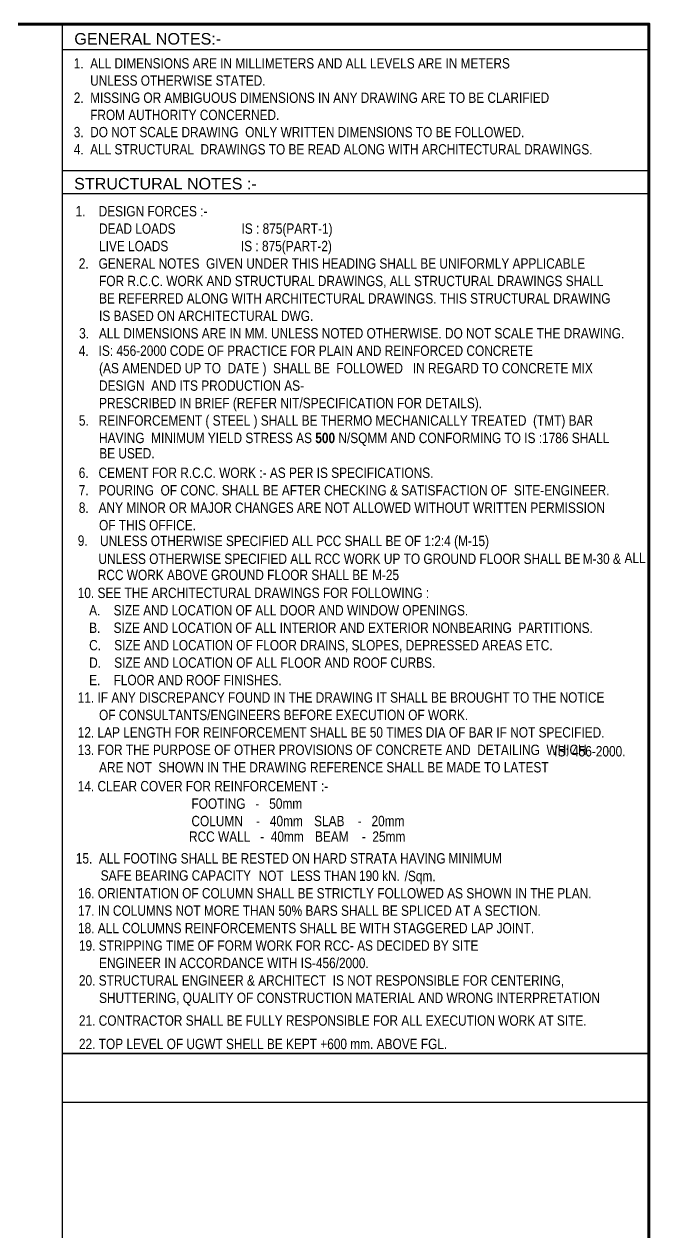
# Model space of a CAD drawing. Header units: inches. Extents: x -82712 to 364260, y -240815 to -94944.
# Drawn here: x 149989 to 159312, y -135972 to -117939 of the extents above; entities that cross this region are included whole.
import ezdxf

# ---------------------------------------------------------------- set-up
doc = ezdxf.new("R2010")
doc.units = ezdxf.units.IN
doc.header["$MEASUREMENT"] = 0
doc.layers.add('T-Text', color=7, linetype='Continuous')
doc.layers.add('TITLE', color=7, linetype='Continuous')
doc.styles.add('ARIAL NARROW', font='ARIALN.TTF')
doc.styles.add('ROMAND', font='arial.ttf')

# ---------------------------------------------------------------- blocks, each defined once
blk = doc.blocks.new('A$C6F1C3C49')
at = {"layer": 'TITLE', "color": 125}
for p, q in [((57, 15718), (8806, 15718)), ((57, 13911), (8806, 13911)), ((57, 13566), (8806, 13566))]:
    blk.add_line(p, q, dxfattribs=at)
at = {"layer": 'TITLE', "color": 125, "lineweight": -3}
for p, q in [((57, 728), (8806, 728)), ((57, 0), (8806, 0))]:
    blk.add_line(p, q, dxfattribs=at)
at = {"layer": 'TITLE', "color": 125}
blk.add_lwpolyline([(57, 16097), (8806, 16097), (8806, 728), (57, 728)], close=True, dxfattribs=at)
at = {"layer": 'T-Text', "style": 'ROMAND'}
for s, p in [('GENERAL NOTES:- ', (231, 15792)), ('STRUCTURAL NOTES :- ', (228, 13629))]:
    blk.add_text(s, height=172.23, dxfattribs=at).set_placement(p)
at = {"layer": 'T-Text', "color": 7, "style": 'ARIAL NARROW'}
for s, p in [('   1.    DESIGN FORCES :-', (102, 13227)), ('      DEAD LOADS                    IS : 875(PART-1)', (305, 12967)), ('      LIVE LOADS                      IS : 875(PART-2)', (305, 12706)), ('2.   GENERAL NOTES  GIVEN UNDER THIS HEADING SHALL BE UNIFORMLY APPLICABLE', (298, 12446)), ('      FOR R.C.C. WORK AND STRUCTURAL DRAWINGS, ALL STRUCTURAL DRAWINGS SHALL', (305, 12185)), ('      BE REFERRED ALONG WITH ARCHITECTURAL DRAWINGS. THIS STRUCTURAL DRAWING', (305, 11925)), ('      IS BASED ON ARCHITECTURAL DWG.', (305, 11664)), ('3.   ALL DIMENSIONS ARE IN MM. UNLESS NOTED OTHERWISE. DO NOT SCALE THE DRAWING.', (303, 11404)), ('4.   IS: 456-2000 CODE OF PRACTICE FOR PLAIN AND REINFORCED CONCRETE', (298, 11144)), ('      (AS AMENDED UP TO  DATE )  SHALL BE  FOLLOWED   IN REGARD TO CONCRETE MIX', (305, 10883)), ('      DESIGN  AND ITS PRODUCTION AS-', (305, 10623)), ('      PRESCRIBED IN BRIEF (REFER NIT/SPECIFICATION FOR DETAILS).', (305, 10362)), ('6.   CEMENT FOR R.C.C. WORK :- AS PER IS SPECIFICATIONS.', (297, 9321)), ('7.   POURING  OF CONC. SHALL BE AFTER CHECKING & SATISFACTION OF  SITE-ENGINEER.', (298, 9060)), ('8.   ANY MINOR OR MAJOR CHANGES ARE NOT ALLOWED WITHOUT WRITTEN PERMISSION', (298, 8800)), ('      OF THIS OFFICE.', (305, 8539)), ('10. SEE THE ARCHITECTURAL DRAWINGS FOR FOLLOWING :', (282, 7528)), ('   A.    SIZE AND LOCATION OF ALL DOOR AND WINDOW OPENINGS.', (305, 7268)), ('   B.    SIZE AND LOCATION OF ALL INTERIOR AND EXTERIOR NONBEARING  PARTITIONS.', (305, 7007)), ('   C.    SIZE AND LOCATION OF FLOOR DRAINS, SLOPES, DEPRESSED AREAS ETC.', (305, 6747)), ('   D.    SIZE AND LOCATION OF ALL FLOOR AND ROOF CURBS.', (305, 6486)), ('   E.    FLOOR AND ROOF FINISHES.', (305, 6226)), ('11. IF ANY DISCREPANCY FOUND IN THE DRAWING IT SHALL BE BROUGHT TO THE NOTICE', (282, 5966)), ('      OF CONSULTANTS/ENGINEERS BEFORE EXECUTION OF WORK.', (305, 5705)), ('12. LAP LENGTH FOR REINFORCEMENT SHALL BE 50 TIMES DIA OF BAR IF NOT SPECIFIED.', (282, 5445)), ('13. FOR THE PURPOSE OF OTHER PROVISIONS OF CONCRETE AND  DETAILING  WHICH', (282, 5184)), ('      IS: 456-2000. ', (7099, 5163)), ('      ARE NOT  SHOWN IN THE DRAWING REFERENCE SHALL BE MADE TO LATEST', (305, 4924)), ('14. CLEAR COVER FOR REINFORCEMENT :-', (282, 4642)), ('                                  FOOTING   -   50mm', (305, 4381)), ('                                  COLUMN    -   40mm', (305, 4121)), ('                                  SLAB    -   20mm', (2136, 4121)), ('                                      RCC WALL   -  40mm', (72, 3889)), ('                                       BEAM    -  25mm', (1903, 3889)), ('16. ORIENTATION OF COLUMN SHALL BE STRICTLY FOLLOWED AS SHOWN IN THE PLAN.', (286, 3043)), ('17. IN COLUMNS NOT MORE THAN 50%%% BARS SHALL BE SPLICED AT A SECTION.', (286, 2783)), ('18. ALL COLUMNS REINFORCEMENTS SHALL BE WITH STAGGERED LAP JOINT.', (286, 2523)), ('19. STRIPPING TIME OF FORM WORK FOR RCC- AS DECIDED BY SITE', (300, 2262)), ('      ENGINEER IN ACCORDANCE WITH IS-456/2000.', (305, 2002)), ('20. STRUCTURAL ENGINEER & ARCHITECT  IS NOT RESPONSIBLE FOR CENTERING, ', (300, 1741)), ('      SHUTTERING, QUALITY OF CONSTRUCTION MATERIAL AND WRONG INTERPRETATION', (305, 1481)), ('21. CONTRACTOR SHALL BE FULLY RESPONSIBLE FOR ALL EXECUTION WORK AT SITE.', (300, 1142))]:
    blk.add_text(s, height=154.6, dxfattribs=at).set_placement(p)
at = {"layer": 'T-Text', "color": 3, "style": 'ARIAL NARROW'}
for s, p in [('5.   REINFORCEMENT ( STEEL ) SHALL BE THERMO MECHANICALLY TREATED  (TMT) BAR', (299, 10102)), ('9. ', (283, 8308)), ('UNLESS OTHERWISE SPECIFIED ALL PCC SHALL BE OF 1:2:4 (M-15)', (615, 8304)), ('      UNLESS OTHERWISE SPECIFIED ALL RCC WORK UP TO GROUND FLOOR SHALL BE ', (296, 8037)), ('M-30 & ', (7818, 8037)), ('ALL', (8443, 8049)), ('      RCC WORK ABOVE GROUND FLOOR SHALL BE ', (286, 7795)), ('M-25', (4675, 7796)), (' 15.  ALL FOOTING SHALL BE RESTED ON HARD STRATA HAVING ', (204, 3564)), ('MINIMUM', (5815, 3568)), (' SAFE BEARING CAPACITY', (576, 3308)), ('      NOT  LESS THAN ', (2687, 3304)), ('190 kN.', (4480, 3304)), ('/Sqm.', (5161, 3300)), ('22. TOP LEVEL OF UGWT SHELL BE KEPT +600 mm. ABOVE FGL.', (300, 793))]:
    blk.add_text(s, height=154.6, dxfattribs=at).set_placement(p)
at = {"layer": 'T-Text', "insert": (223, 15589), "char_height": 154, "width": 12223.18, "attachment_point": 1, "style": 'ARIAL NARROW'}
blk.add_mtext('1.  ALL DIMENSIONS ARE IN MILLIMETERS AND ALL LEVELS ARE IN METERS   \\P     UNLESS OTHERWISE STATED. \\P2.  MISSING OR AMBIGUOUS DIMENSIONS IN ANY DRAWING ARE TO BE CLARIFIED\\P     FROM AUTHORITY CONCERNED.  \\P3.  DO NOT SCALE DRAWING  ONLY WRITTEN DIMENSIONS TO BE FOLLOWED.\\P4.  ALL STRUCTURAL  DRAWINGS TO BE READ ALONG WITH ARCHITECTURAL DRAWINGS.', dxfattribs=at)
at = {"layer": 'T-Text', "color": 3, "width": 7912.77, "attachment_point": 1, "style": 'ARIAL NARROW'}
for s, insert, char_height in [('      HAVING  MINIMUM YIELD STRESS AS {\\fArial Narrow|b1|i0|c0|p34;\\C1;500} N/SQMM AND CONFORMING TO IS :1786 SHALL', (305, 9996), 154.604), ('BE USED.', (603, 9767), 154.6)]:
    blk.add_mtext(s, dxfattribs=dict(at, insert=insert, char_height=char_height))

msp = doc.modelspace()

# ---------------------------------------------------------------- linework, layer by layer
at = {"layer": 'TITLE', "color": 125}
msp.add_line((150562.8955, -149044.9913), (150562.8955, -117939.4619), dxfattribs=at)
msp.add_lwpolyline([(115272.3723, -117939.4619), (115272.3723, -149044.9913), (159312.3557, -149044.9913), (159312.3557, -117939.4619)], close=True, dxfattribs=at)
at = {"layer": 'TITLE', "color": 125, "lineweight": 100}
msp.add_lwpolyline([(115272.3723, -117939.4619), (115272.3723, -149044.9913), (159312.3557, -149044.9913), (159312.3557, -117939.4619)], close=True, dxfattribs=at)

# ---------------------------------------------------------------- block references
msp.add_blockref('A$C6F1C3C49', (150506.2985, -134036.3865))

doc.saveas('drawing.dxf')
